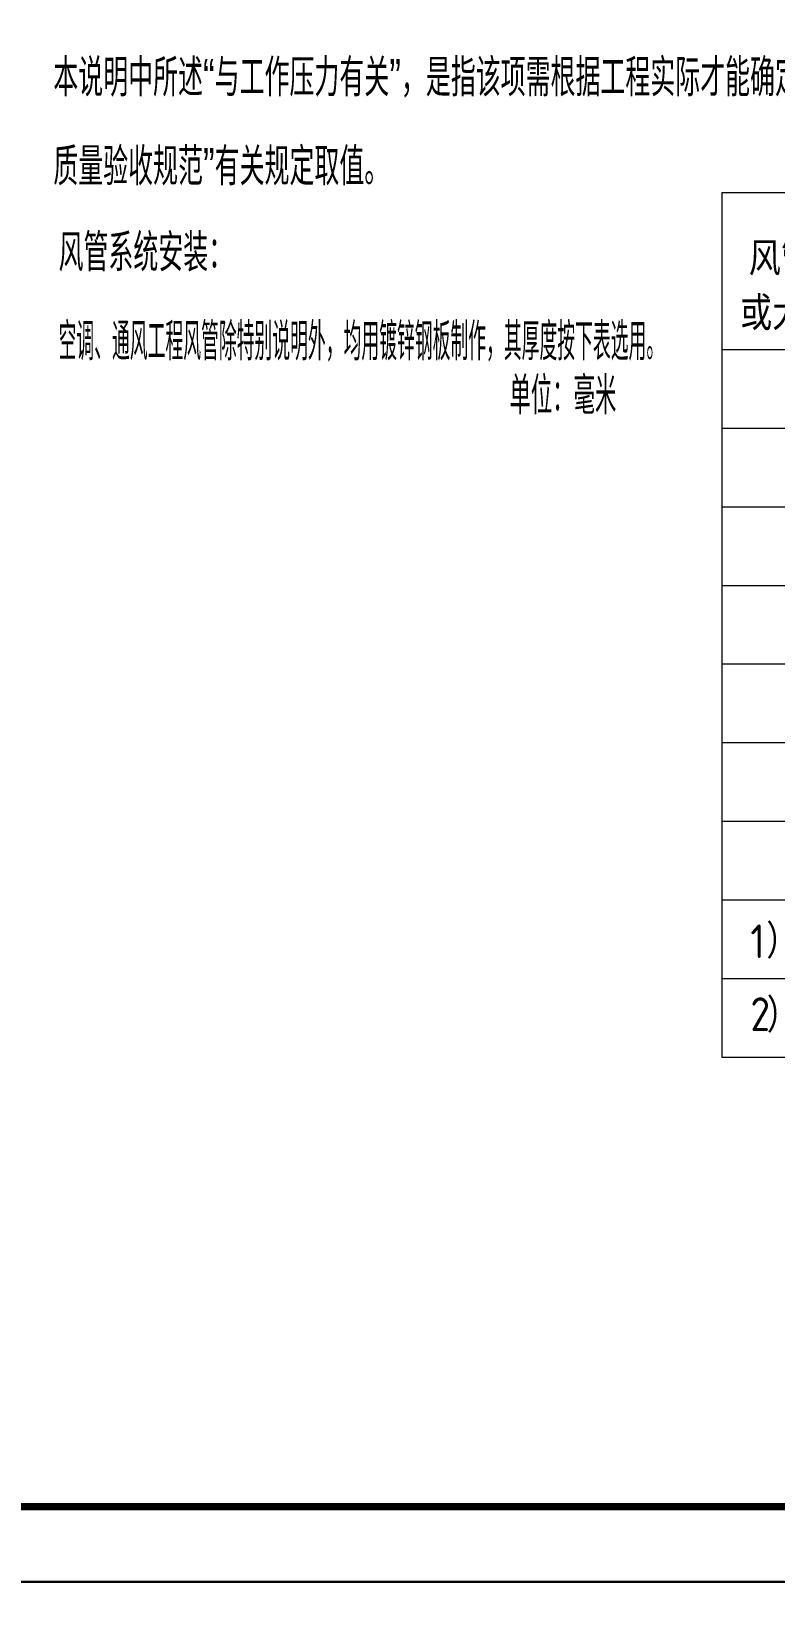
# Model space of a CAD drawing. Extents: x 5188914 to 7068445, y -542675 to 2032183.
# Drawn here: x 5223830 to 5233730, y -321812 to -300658 of the extents above; entities that cross this region are included whole.
import ezdxf

# ---------------------------------------------------------------- set-up
doc = ezdxf.new("R2010")
doc.units = 0
doc.header["$LTSCALE"] = 1000
doc.header["$MEASUREMENT"] = 0
doc.layers.add('PUB_TEXT', color=7, linetype='CONTINUOUS')
doc.layers.add('TH_TITLE', color=7, linetype='CONTINUOUS')
doc.styles.get("Standard").update_dxf_attribs({"font": 'SCEIE', "bigfont": 'SCEIC'})

msp = doc.modelspace()

# ---------------------------------------------------------------- linework, layer by layer
at = {"layer": 'PUB_TEXT', "lineweight": 0}
for p, q in [((5233029.4, -302801.1), (5252307.2, -302801.1)), ((5233029.4, -302801.1), (5233029.4, -314337.3)), ((5233029.4, -304898.6), (5252307.2, -304898.6)), ((5233029.4, -304898.6), (5252307.2, -304898.6)), ((5233029.4, -305947.3), (5252307.2, -305947.3)), ((5233029.4, -305947.3), (5252307.2, -305947.3)), ((5233029.4, -306996.1), (5252307.2, -306996.1)), ((5233029.4, -306996.1), (5252307.2, -306996.1)), ((5233029.4, -308044.8), (5252307.2, -308044.8)), ((5233029.4, -308044.8), (5252307.2, -308044.8)), ((5233029.4, -309093.6), (5252307.2, -309093.6)), ((5233029.4, -309093.6), (5252307.2, -309093.6)), ((5233029.4, -310142.3), (5252307.2, -310142.3)), ((5233029.4, -310142.3), (5252307.2, -310142.3)), ((5233029.4, -311191.1), (5252307.2, -311191.1)), ((5233029.4, -311191.1), (5252307.2, -311191.1)), ((5233029.4, -312239.8), (5252307.2, -312239.8)), ((5233029.4, -313288.6), (5252307.2, -313288.6)), ((5233029.4, -314337.3), (5252307.2, -314337.3)), ((5233029.4, -314337.3), (5252307.2, -314337.3))]:
    msp.add_line(p, q, dxfattribs=at)
at = {"layer": 'TH_TITLE'}
for points in [[(5193907.2, -321337.3), (5253307.2, -321337.3), (5253307.2, -279337.3), (5193907.2, -279337.3)], [(5193907.2, -363337.3), (5253307.2, -363337.3), (5253307.2, -321337.3), (5193907.2, -321337.3)]]:
    msp.add_lwpolyline(points, close=True, dxfattribs=at)
at = {"layer": 'TH_TITLE', "const_width": 100}
msp.add_lwpolyline([(5196407.2, -320337.3), (5252307.2, -320337.3), (5252307.2, -280337.3), (5196407.2, -280337.3)], close=True, dxfattribs=at)

# ---------------------------------------------------------------- texts
at = {"layer": 'PUB_TEXT', "lineweight": 0}
for s, width, p in [('本说明中所述“与工作压力有关”，是指该项需根据工程实际才能确定的内容，施工单位可根据“通风与空调工', 0.7, (5224117.5, -301521.1)), ('质量验收规范”有关规定取值。', 0.7, (5224117.5, -302707.7)), ('风管系统安装：', 0.7, (5224187, -303855.9)), ('空调、通风工程风管除特别说明外，均用镀锌钢板制作，其厚度按下表选用。', 0.5, (5224187, -305042.5)), ('单位：毫米', 0.6, (5230199.4, -305762.5))]:
    msp.add_text(s, height=500, dxfattribs=dict(at, width=width)).set_placement(p)
for s, p in [('风管直径', (5233389.4, -303910.6)), ('或大边长尺寸', (5233274.4, -304641)), ('1', (5233411.4, -313018.6)), ('）低压系统：', (5233623.8, -313018.6)), ('）本表也适用一般钢板厚度。  3）排烟风管板材厚度按高压系统选用。', (5233629.2, -314005.6)), ('2', (5233411.4, -313991.2))]:
    msp.add_text(s, height=450, dxfattribs=at).set_placement(p)

doc.saveas('drawing.dxf')
